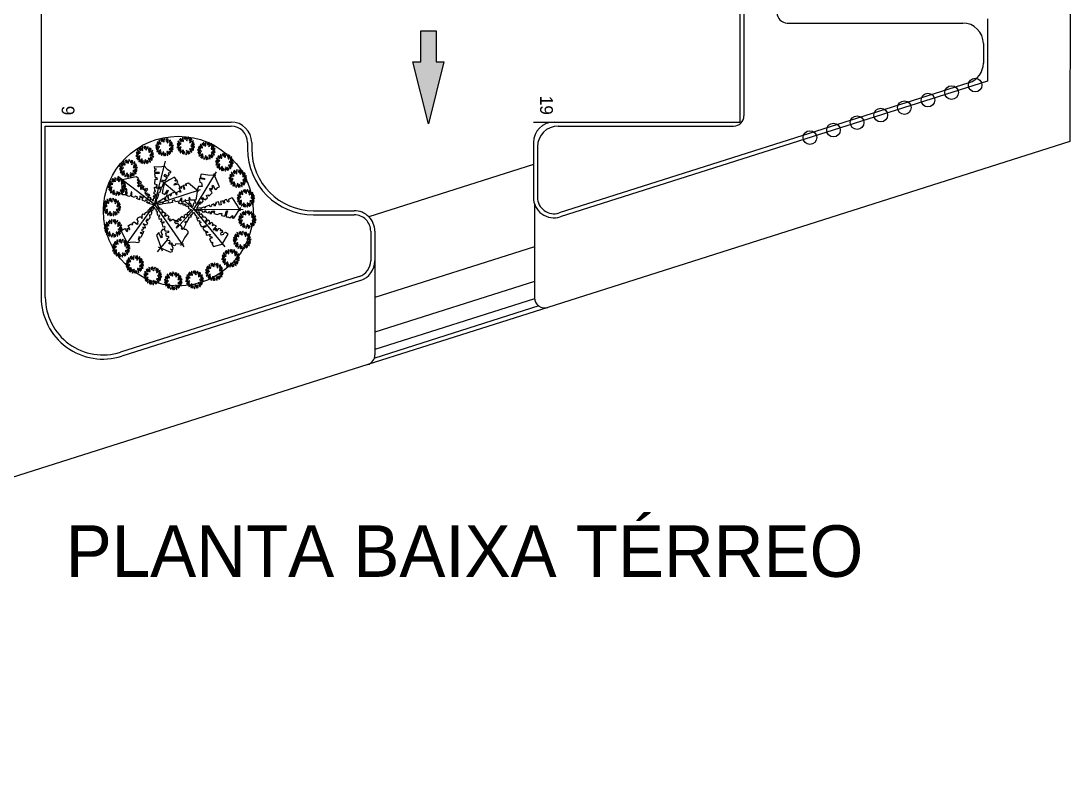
# Model space of a CAD drawing. Header units: metres. Extents: x -28 to 260, y 30 to 125.
# Drawn here: x 63.11 to 88.52, y 52.93 to 71.43 of the extents above; entities that cross this region are included whole.
import ezdxf

# ---------------------------------------------------------------- set-up
doc = ezdxf.new("R2010")
doc.units = ezdxf.units.M
doc.header["$LTSCALE"] = 0.01
doc.header["$MEASUREMENT"] = 0
for name, color, linetype in [('0.1', 2, 'Continuous'), ('0.10', 2, 'Continuous'), ('0.18', 1, 'Continuous'), ('0.20', 7, 'Continuous'), ('ALAMEDA', 30, 'Continuous'), ('ARBOL', 1, 'Continuous'), ('F', 7, 'Continuous'), ('LJARD', 2, 'Continuous'), ('PLAN_01_FLOOR', 7, 'Continuous'), ('SYMBOLS_GENERAL', 6, 'Continuous')]:
    doc.layers.add(name, color=color, linetype=linetype)
doc.styles.add('ESTILO1', font='', dxfattribs={"height": 0.12})
doc.styles.add('texto', font='', dxfattribs={"height": 0.25})
doc.styles.get('ESTILO1').set_extended_font_data('AvantGarde Bk BT')
doc.styles.get('texto').set_extended_font_data('AvantGarde Bk BT')

# ---------------------------------------------------------------- blocks, each defined once
blk = doc.blocks.new('Palme4')
at = {"layer": 'ARBOL'}
for p, q in [((0.275, 0.18), (-0.096, 0.796)), ((0.275, 0.18), (0.707, 0.782)), ((-0.312, -0.076), (-0.836, 0.397)), ((0.275, 0.18), (-0.508, 0.198)), ((0.275, 0.18), (0.017, -0.612)), ((0.275, 0.18), (0.931, -0.334)), ((-0.312, -0.076), (-0.208, 0.095)), ((-0.312, -0.076), (-1.077, -0.313)), ((-0.312, -0.076), (-0.619, -0.803)), ((-0.312, -0.076), (-0.026, -0.257)), ((0.234, -0.427), (0.449, -0.567))]:
    blk.add_line(p, q, dxfattribs=at)
at = {"layer": 'ARBOL', "color": 2}
for p, q in [((-0.052, 0.737), (-0.086, 0.668)), ((-0.018, 0.733), (-0.069, 0.729)), ((0.07, 0.752), (-0.018, 0.733)), ((0.095, 0.766), (0.07, 0.752)), ((0.084, 0.72), (0.105, 0.726)), ((0.086, 0.706), (0.084, 0.72)), ((0.107, 0.706), (0.086, 0.706)), ((0.105, 0.726), (0.095, 0.766)), ((0.118, 0.672), (0.107, 0.706)), ((0.427, 0.698), (0.407, 0.673)), ((0.678, 0.715), (0.427, 0.698)), ((0.689, 0.607), (0.66, 0.733)), ((-0.086, 0.668), (-0.136, 0.613)), ((-0.136, 0.613), (-0.109, 0.59)), ((-0.109, 0.59), (-0.094, 0.603)), ((-0.094, 0.603), (-0.082, 0.596)), ((-0.082, 0.596), (-0.094, 0.577)), ((-0.094, 0.577), (-0.061, 0.55)), ((-0.061, 0.55), (-0.025, 0.596)), ((-0.008, 0.582), (-0.046, 0.537)), ((-0.046, 0.537), (0.009, 0.497)), ((-0.025, 0.596), (-0.008, 0.582)), ((0.009, 0.497), (0.047, 0.519)), ((0.047, 0.519), (0.059, 0.504)), ((0.051, 0.651), (0.118, 0.672)), ((0.122, 0.653), (0.051, 0.64)), ((0.051, 0.64), (0.051, 0.651)), ((0.107, 0.575), (0.133, 0.588)), ((0.109, 0.558), (0.107, 0.575)), ((0.147, 0.567), (0.109, 0.558)), ((0.133, 0.588), (0.122, 0.653)), ((0.175, 0.489), (0.147, 0.567)), ((0.362, 0.518), (0.353, 0.504)), ((0.37, 0.501), (0.362, 0.518)), ((0.388, 0.55), (0.374, 0.538)), ((0.374, 0.538), (0.408, 0.512)), ((0.387, 0.605), (0.377, 0.591)), ((0.377, 0.591), (0.381, 0.571)), ((0.381, 0.571), (0.419, 0.563)), ((0.43, 0.584), (0.387, 0.605)), ((0.437, 0.53), (0.388, 0.55)), ((0.4, 0.633), (0.395, 0.618)), ((0.395, 0.618), (0.44, 0.594)), ((0.419, 0.625), (0.4, 0.633)), ((0.407, 0.673), (0.407, 0.644)), ((0.407, 0.644), (0.428, 0.642)), ((0.408, 0.512), (0.419, 0.483)), ((0.428, 0.642), (0.419, 0.625)), ((0.419, 0.563), (0.448, 0.542)), ((0.44, 0.594), (0.43, 0.584)), ((0.448, 0.542), (0.437, 0.53)), ((0.628, 0.54), (0.635, 0.554)), ((0.635, 0.531), (0.628, 0.54)), ((0.635, 0.554), (0.649, 0.542)), ((0.647, 0.472), (0.635, 0.531)), ((0.649, 0.542), (0.643, 0.533)), ((0.643, 0.533), (0.664, 0.502)), ((0.712, 0.539), (0.689, 0.607)), ((0.723, 0.477), (0.712, 0.539)), ((-0.812, 0.149), (-0.787, 0.374)), ((-0.81, 0.343), (-0.687, 0.384)), ((-0.687, 0.384), (-0.59, 0.432)), ((-0.559, 0.381), (-0.626, 0.348)), ((-0.626, 0.348), (-0.613, 0.335)), ((-0.613, 0.335), (-0.544, 0.369)), ((-0.59, 0.432), (-0.559, 0.381)), ((-0.544, 0.369), (-0.536, 0.346)), ((-0.536, 0.346), (-0.534, 0.312)), ((-0.354, 0.357), (-0.468, 0.18)), ((-0.308, 0.35), (-0.354, 0.357)), ((-0.31, 0.323), (-0.308, 0.35)), ((-0.294, 0.34), (-0.31, 0.323)), ((-0.264, 0.342), (-0.294, 0.34)), ((-0.271, 0.277), (-0.264, 0.342)), ((-0.201, 0.323), (-0.191, 0.381)), ((-0.191, 0.381), (-0.124, 0.386)), ((-0.188, 0.453), (-0.16, 0.443)), ((-0.188, 0.409), (-0.188, 0.453)), ((-0.135, 0.404), (-0.188, 0.409)), ((-0.176, 0.476), (-0.163, 0.507)), ((-0.176, 0.461), (-0.176, 0.476)), ((-0.155, 0.455), (-0.176, 0.461)), ((-0.163, 0.507), (-0.073, 0.489)), ((-0.16, 0.443), (-0.155, 0.455)), ((-0.124, 0.386), (-0.135, 0.404)), ((-0.123, 0.236), (0.052, 0.506)), ((-0.073, 0.489), (0.019, 0.466)), ((0.019, 0.466), (0.075, 0.369)), ((0.059, 0.504), (0.026, 0.485)), ((0.026, 0.485), (0.082, 0.405)), ((0.075, 0.369), (0.103, 0.315)), ((0.082, 0.405), (0.12, 0.418)), ((0.128, 0.401), (0.097, 0.392)), ((0.097, 0.392), (0.143, 0.336)), ((0.12, 0.418), (0.128, 0.401)), ((0.139, 0.47), (0.175, 0.489)), ((0.145, 0.453), (0.139, 0.47)), ((0.162, 0.458), (0.145, 0.453)), ((0.147, 0.43), (0.162, 0.443)), ((0.154, 0.416), (0.147, 0.43)), ((0.191, 0.443), (0.154, 0.416)), ((0.162, 0.443), (0.162, 0.458)), ((0.204, 0.395), (0.191, 0.443)), ((0.193, 0.386), (0.204, 0.395)), ((0.196, 0.371), (0.193, 0.386)), ((0.219, 0.376), (0.196, 0.371)), ((0.21, 0.32), (0.23, 0.343)), ((0.23, 0.343), (0.219, 0.376)), ((0.308, 0.37), (0.31, 0.343)), ((0.348, 0.356), (0.308, 0.37)), ((0.31, 0.343), (0.346, 0.33)), ((0.32, 0.465), (0.312, 0.436)), ((0.312, 0.436), (0.37, 0.404)), ((0.36, 0.434), (0.32, 0.465)), ((0.341, 0.393), (0.337, 0.375)), ((0.337, 0.375), (0.365, 0.372)), ((0.365, 0.389), (0.341, 0.393)), ((0.365, 0.372), (0.348, 0.356)), ((0.353, 0.504), (0.387, 0.474)), ((0.362, 0.475), (0.353, 0.463)), ((0.353, 0.463), (0.37, 0.442)), ((0.37, 0.442), (0.36, 0.434)), ((0.375, 0.462), (0.362, 0.475)), ((0.37, 0.404), (0.365, 0.389)), ((0.386, 0.497), (0.37, 0.501)), ((0.387, 0.474), (0.375, 0.462)), ((0.406, 0.476), (0.386, 0.497)), ((0.412, 0.473), (0.406, 0.476)), ((0.41, 0.34), (0.418, 0.35)), ((0.427, 0.331), (0.41, 0.34)), ((0.419, 0.483), (0.412, 0.473)), ((0.418, 0.35), (0.441, 0.334)), ((0.441, 0.334), (0.443, 0.361)), ((0.443, 0.361), (0.464, 0.374)), ((0.464, 0.374), (0.481, 0.321)), ((0.481, 0.321), (0.517, 0.35)), ((0.5, 0.373), (0.532, 0.397)), ((0.517, 0.35), (0.5, 0.373)), ((0.532, 0.397), (0.548, 0.376)), ((0.548, 0.376), (0.588, 0.405)), ((0.567, 0.472), (0.576, 0.481)), ((0.588, 0.405), (0.567, 0.472)), ((0.576, 0.481), (0.603, 0.422)), ((0.603, 0.422), (0.635, 0.422)), ((0.635, 0.422), (0.668, 0.451)), ((0.668, 0.451), (0.647, 0.472)), ((0.664, 0.502), (0.674, 0.462)), ((0.674, 0.462), (0.723, 0.477)), ((-0.726, 0.202), (-0.728, 0.149)), ((-0.705, 0.197), (-0.726, 0.202)), ((-0.708, 0.161), (-0.705, 0.197)), ((-0.534, 0.312), (-0.554, 0.294)), ((-0.554, 0.294), (-0.549, 0.236)), ((-0.549, 0.236), (-0.529, 0.238)), ((-0.529, 0.238), (-0.49, 0.251)), ((-0.49, 0.251), (-0.454, 0.207)), ((-0.464, 0.21), (-0.388, 0.05)), ((-0.256, 0.271), (-0.271, 0.277)), ((-0.254, 0.336), (-0.256, 0.271)), ((-0.222, 0.331), (-0.254, 0.336)), ((-0.228, 0.306), (-0.222, 0.331)), ((-0.216, 0.302), (-0.228, 0.306)), ((-0.208, 0.325), (-0.216, 0.302)), ((-0.186, 0.315), (-0.208, 0.325)), ((-0.197, 0.252), (-0.186, 0.315)), ((-0.174, 0.258), (-0.197, 0.252)), ((-0.174, 0.271), (-0.174, 0.258)), ((-0.123, 0.262), (-0.174, 0.271)), ((-0.123, 0.227), (-0.123, 0.262)), ((-0.109, 0.229), (-0.123, 0.227)), ((-0.098, 0.277), (-0.109, 0.229)), ((-0.033, 0.269), (-0.098, 0.277)), ((-0.033, 0.248), (-0.033, 0.269)), ((-0.021, 0.239), (-0.033, 0.248)), ((-0.014, 0.245), (-0.021, 0.239)), ((-0.014, 0.266), (-0.014, 0.245)), ((0.021, 0.25), (-0.014, 0.266)), ((0.003, 0.338), (-0.004, 0.333)), ((-0.004, 0.333), (0.042, 0.282)), ((0.067, 0.287), (0.003, 0.338)), ((0.023, 0.205), (0.021, 0.25)), ((0.034, 0.205), (0.023, 0.205)), ((0.036, 0.241), (0.034, 0.205)), ((0.074, 0.241), (0.036, 0.241)), ((0.042, 0.282), (0.037, 0.264)), ((0.037, 0.264), (0.055, 0.243)), ((0.103, 0.315), (0.067, 0.287)), ((0.072, 0.195), (0.074, 0.241)), ((0.089, 0.197), (0.072, 0.195)), ((0.099, 0.214), (0.089, 0.197)), ((0.101, 0.235), (0.091, 0.222)), ((0.091, 0.222), (0.099, 0.214)), ((0.168, 0.212), (0.101, 0.235)), ((0.143, 0.336), (0.164, 0.336)), ((0.17, 0.327), (0.162, 0.315)), ((0.162, 0.315), (0.206, 0.256)), ((0.164, 0.336), (0.17, 0.327)), ((0.166, 0.201), (0.168, 0.212)), ((0.177, 0.199), (0.166, 0.201)), ((0.177, 0.208), (0.177, 0.199)), ((0.252, 0.191), (0.177, 0.208)), ((0.206, 0.256), (0.217, 0.258)), ((0.214, 0.303), (0.21, 0.32)), ((0.244, 0.318), (0.214, 0.303)), ((0.217, 0.258), (0.229, 0.245)), ((0.229, 0.245), (0.219, 0.239)), ((0.219, 0.239), (0.252, 0.191)), ((0.235, 0.289), (0.251, 0.301)), ((0.239, 0.278), (0.235, 0.289)), ((0.253, 0.286), (0.239, 0.278)), ((0.251, 0.301), (0.244, 0.318)), ((0.27, 0.246), (0.253, 0.286)), ((0.281, 0.24), (0.27, 0.246)), ((0.293, 0.273), (0.281, 0.24)), ((0.29, 0.178), (0.345, 0.212)), ((0.298, 0.161), (0.29, 0.178)), ((0.306, 0.273), (0.293, 0.273)), ((0.302, 0.316), (0.301, 0.288)), ((0.301, 0.288), (0.32, 0.288)), ((0.32, 0.314), (0.302, 0.316)), ((0.32, 0.288), (0.306, 0.273)), ((0.341, 0.31), (0.32, 0.314)), ((0.34, 0.226), (0.343, 0.239)), ((0.345, 0.212), (0.34, 0.226)), ((0.346, 0.33), (0.341, 0.31)), ((0.343, 0.239), (0.362, 0.222)), ((0.362, 0.273), (0.387, 0.29)), ((0.382, 0.245), (0.362, 0.273)), ((0.362, 0.222), (0.382, 0.245)), ((0.387, 0.29), (0.406, 0.266)), ((0.406, 0.266), (0.443, 0.302)), ((0.427, 0.313), (0.427, 0.331)), ((0.443, 0.302), (0.427, 0.313)), ((-0.787, 0.144), (-0.812, 0.149)), ((-0.749, 0.121), (-0.787, 0.144)), ((-0.728, 0.149), (-0.749, 0.121)), ((-0.679, 0.138), (-0.708, 0.161)), ((-0.669, 0.169), (-0.679, 0.138)), ((-0.674, 0.087), (-0.669, 0.115)), ((-0.608, 0.052), (-0.674, 0.087)), ((-0.656, 0.169), (-0.669, 0.169)), ((-0.669, 0.115), (-0.659, 0.128)), ((-0.659, 0.128), (-0.656, 0.169)), ((-0.598, 0.08), (-0.608, 0.052)), ((-0.572, 0.077), (-0.598, 0.08)), ((-0.575, 0.034), (-0.572, 0.077)), ((-0.534, 0.016), (-0.575, 0.034)), ((-0.529, 0.031), (-0.534, 0.016)), ((-0.513, 0.026), (-0.529, 0.031)), ((-0.503, 0.062), (-0.513, 0.026)), ((-0.485, 0.057), (-0.503, 0.062)), ((-0.498, 0.026), (-0.493, 0.029)), ((-0.498, 0.003), (-0.498, 0.026)), ((-0.462, -0.02), (-0.498, 0.003)), ((-0.493, 0.029), (-0.485, 0.057)), ((-0.444, 0.011), (-0.462, -0.02)), ((-0.434, 0), (-0.444, 0.011)), ((-0.444, -0.02), (-0.434, 0)), ((-0.388, 0.05), (-0.304, 0.079)), ((-0.36, 0.039), (-0.378, 0.026)), ((-0.378, 0.026), (-0.35, 0.008)), ((-0.362, 0.054), (-0.36, 0.039)), ((-0.35, 0.008), (-0.334, 0.018)), ((-0.334, 0.018), (-0.311, -0.03)), ((-0.308, 0.123), (-0.291, 0.123)), ((-0.304, 0.079), (-0.308, 0.123)), ((-0.296, -0.025), (-0.291, 0.029)), ((-0.291, 0.123), (-0.287, 0.081)), ((-0.291, 0.029), (-0.273, 0.021)), ((-0.287, 0.081), (-0.229, 0.086)), ((-0.283, 0.049), (-0.28, 0.082)), ((-0.268, 0.039), (-0.283, 0.049)), ((-0.273, 0.021), (-0.268, 0.039)), ((-0.234, 0.003), (-0.245, -0.018)), ((-0.222, -0.007), (-0.234, 0.003)), ((-0.229, 0.103), (-0.216, 0.102)), ((-0.229, 0.086), (-0.229, 0.103)), ((-0.199, 0.011), (-0.222, -0.007)), ((-0.216, 0.102), (-0.216, 0.09)), ((-0.216, 0.09), (-0.17, 0.09)), ((-0.204, 0.046), (-0.214, 0.039)), ((-0.214, 0.039), (-0.199, 0.011)), ((-0.183, 0.029), (-0.204, 0.046)), ((-0.184, 0.142), (-0.17, 0.151)), ((-0.161, 0.107), (-0.184, 0.142)), ((-0.16, 0.049), (-0.183, 0.029)), ((-0.16, 0.077), (-0.176, 0.069)), ((-0.176, 0.069), (-0.16, 0.049)), ((-0.17, 0.151), (-0.13, 0.113)), ((-0.17, 0.09), (-0.161, 0.107)), ((-0.145, 0.064), (-0.16, 0.077)), ((-0.135, 0.064), (-0.145, 0.064)), ((-0.104, 0.095), (-0.135, 0.064)), ((-0.13, 0.113), (-0.063, 0.119)), ((-0.127, 0.11), (-0.104, 0.095)), ((-0.063, 0.119), (-0.06, 0.157)), ((-0.06, 0.157), (-0.019, 0.153)), ((-0.019, 0.153), (-0.016, 0.124)), ((-0.016, 0.124), (0.04, 0.132)), ((0.04, 0.151), (0.057, 0.147)), ((0.04, 0.132), (0.04, 0.151)), ((0.057, 0.147), (0.055, 0.132)), ((0.055, 0.132), (0.128, 0.145)), ((0.128, 0.165), (0.143, 0.166)), ((0.128, 0.145), (0.128, 0.165)), ((0.166, 0.023), (0.137, -0.015)), ((0.143, 0.166), (0.154, 0.145)), ((0.154, 0.145), (0.235, 0.157)), ((0.189, 0.01), (0.166, 0.023)), ((0.193, 0.081), (0.181, 0.044)), ((0.181, 0.044), (0.2, 0.019)), ((0.2, 0.019), (0.189, 0.01)), ((0.223, 0.082), (0.193, 0.081)), ((0.217, 0.115), (0.206, 0.1)), ((0.206, 0.1), (0.223, 0.082)), ((0.227, 0.103), (0.217, 0.115)), ((0.235, 0.157), (0.225, 0.13)), ((0.225, 0.13), (0.235, 0.109)), ((0.235, 0.109), (0.227, 0.103)), ((0.259, 0.042), (0.263, 0.056)), ((0.271, 0.042), (0.259, 0.042)), ((0.263, 0.056), (0.273, 0.058)), ((0.269, 0.094), (0.28, 0.094)), ((0.269, 0.075), (0.269, 0.094)), ((0.275, 0.071), (0.269, 0.075)), ((0.273, -0.009), (0.271, 0.042)), ((0.273, 0.058), (0.275, 0.071)), ((0.28, 0.094), (0.292, 0.136)), ((0.292, 0.136), (0.338, 0.086)), ((0.372, 0.138), (0.298, 0.161)), ((0.338, 0.086), (0.355, 0.088)), ((0.361, 0.077), (0.353, 0.063)), ((0.353, 0.063), (0.383, 0.027)), ((0.355, 0.088), (0.361, 0.077)), ((0.361, 0.124), (0.372, 0.138)), ((0.372, 0.115), (0.361, 0.124)), ((0.382, 0.124), (0.372, 0.115)), ((0.404, 0.115), (0.382, 0.124)), ((0.383, 0.027), (0.397, 0.039)), ((0.397, 0.039), (0.404, 0.025)), ((0.399, 0.103), (0.404, 0.115)), ((0.416, 0.094), (0.399, 0.103)), ((0.404, 0.025), (0.401, 0)), ((0.401, 0), (0.429, -0.028)), ((0.425, 0.102), (0.416, 0.094)), ((0.462, 0.09), (0.425, 0.102)), ((0.458, 0.079), (0.462, 0.09)), ((0.473, 0.071), (0.458, 0.079)), ((0.49, 0.086), (0.473, 0.071)), ((0.515, 0.069), (0.49, 0.086)), ((0.521, 0.05), (0.515, 0.069)), ((0.519, 0.031), (0.521, 0.05)), ((0.532, 0.021), (0.519, 0.031)), ((0.536, 0.048), (0.532, 0.021)), ((0.555, 0.054), (0.536, 0.048)), ((0.593, 0.046), (0.555, 0.054)), ((0.613, 0.025), (0.593, 0.046)), ((0.603, -0.007), (0.613, 0.025)), ((0.668, 0.004), (0.634, -0.047)), ((0.714, -0.011), (0.668, 0.004)), ((-1.002, -0.219), (-0.968, -0.094)), ((-0.968, -0.094), (-0.956, -0.081)), ((-0.956, -0.081), (-0.894, -0.087)), ((-0.894, -0.087), (-0.892, -0.125)), ((-0.892, -0.125), (-0.874, -0.127)), ((-0.874, -0.127), (-0.869, -0.089)), ((-0.869, -0.089), (-0.841, -0.081)), ((-0.841, -0.081), (-0.823, -0.089)), ((-0.823, -0.089), (-0.818, -0.127)), ((-0.818, -0.127), (-0.8, -0.125)), ((-0.807, -0.084), (-0.761, -0.081)), ((-0.8, -0.125), (-0.807, -0.084)), ((-0.761, -0.081), (-0.759, -0.138)), ((-0.759, -0.138), (-0.731, -0.138)), ((-0.731, -0.138), (-0.728, -0.081)), ((-0.728, -0.081), (-0.685, -0.076)), ((-0.685, -0.076), (-0.685, -0.102)), ((-0.685, -0.102), (-0.667, -0.099)), ((-0.667, -0.099), (-0.662, -0.125)), ((-0.662, -0.125), (-0.646, -0.125)), ((-0.646, -0.089), (-0.6, -0.094)), ((-0.646, -0.125), (-0.646, -0.089)), ((-0.6, -0.094), (-0.603, -0.115)), ((-0.603, -0.115), (-0.577, -0.115)), ((-0.577, -0.087), (-0.518, -0.094)), ((-0.577, -0.115), (-0.577, -0.087)), ((-0.518, -0.094), (-0.495, -0.092)), ((-0.495, -0.092), (-0.5, -0.112)), ((-0.5, -0.112), (-0.483, -0.107)), ((-0.477, -0.153), (-0.493, -0.161)), ((-0.493, -0.161), (-0.485, -0.179)), ((-0.483, -0.107), (-0.48, -0.092)), ((-0.48, -0.092), (-0.436, -0.092)), ((-0.47, -0.171), (-0.477, -0.153)), ((-0.431, -0.156), (-0.47, -0.171)), ((-0.431, -0.033), (-0.444, -0.02)), ((-0.436, -0.092), (-0.436, -0.104)), ((-0.436, -0.104), (-0.419, -0.099)), ((-0.411, -0.122), (-0.436, -0.14)), ((-0.436, -0.14), (-0.431, -0.156)), ((-0.413, -0.007), (-0.431, -0.033)), ((-0.419, -0.084), (-0.362, -0.079)), ((-0.419, -0.099), (-0.419, -0.084)), ((-0.403, -0.012), (-0.413, -0.007)), ((-0.401, -0.133), (-0.411, -0.122)), ((-0.408, -0.033), (-0.403, -0.012)), ((-0.362, -0.079), (-0.408, -0.033)), ((-0.355, -0.102), (-0.401, -0.133)), ((-0.39, -0.168), (-0.37, -0.143)), ((-0.375, -0.173), (-0.39, -0.168)), ((-0.37, -0.143), (-0.357, -0.148)), ((-0.357, -0.148), (-0.342, -0.112)), ((-0.342, -0.112), (-0.355, -0.102)), ((-0.311, -0.03), (-0.296, -0.025)), ((-0.296, -0.122), (-0.311, -0.184)), ((-0.257, -0.158), (-0.296, -0.122)), ((-0.229, -0.033), (-0.273, -0.074)), ((-0.273, -0.074), (-0.191, -0.115)), ((-0.24, -0.148), (-0.257, -0.158)), ((-0.247, -0.176), (-0.232, -0.158)), ((-0.245, -0.018), (-0.229, -0.033)), ((-0.232, -0.158), (-0.24, -0.148)), ((-0.191, -0.115), (-0.191, -0.14)), ((-0.191, -0.14), (-0.173, -0.135)), ((-0.173, -0.135), (-0.17, -0.117)), ((-0.17, -0.117), (-0.13, -0.127)), ((-0.13, -0.127), (-0.127, -0.166)), ((-0.127, -0.166), (-0.112, -0.161)), ((-0.112, -0.161), (-0.101, -0.138)), ((-0.101, -0.138), (-0.063, -0.153)), ((-0.063, -0.153), (-0.068, -0.191)), ((-0.045, -0.196), (-0.037, -0.153)), ((-0.037, -0.153), (-0.014, -0.166)), ((-0.014, -0.166), (-0.014, -0.202)), ((0.001, -0.204), (0.009, -0.166)), ((0.009, -0.166), (0.026, -0.173)), ((0.059, -0.135), (0.025, -0.173)), ((0.105, -0.15), (0.059, -0.135)), ((0.109, -0.106), (0.097, -0.12)), ((0.097, -0.12), (0.12, -0.133)), ((0.12, -0.133), (0.105, -0.15)), ((0.124, -0.044), (0.107, -0.076)), ((0.107, -0.076), (0.133, -0.105)), ((0.12, -0.116), (0.109, -0.106)), ((0.133, -0.105), (0.12, -0.116)), ((0.164, -0.055), (0.124, -0.044)), ((0.137, -0.015), (0.172, -0.038)), ((0.172, -0.038), (0.164, -0.055)), ((0.206, -0.135), (0.246, -0.137)), ((0.206, -0.147), (0.206, -0.135)), ((0.244, -0.147), (0.206, -0.147)), ((0.231, -0.106), (0.238, -0.074)), ((0.257, -0.11), (0.231, -0.106)), ((0.238, -0.074), (0.263, -0.076)), ((0.244, -0.211), (0.244, -0.147)), ((0.246, -0.024), (0.25, -0.007)), ((0.263, -0.026), (0.246, -0.024)), ((0.246, -0.137), (0.257, -0.11)), ((0.25, -0.007), (0.273, -0.009)), ((0.263, -0.076), (0.263, -0.026)), ((0.429, -0.028), (0.462, -0.013)), ((0.462, -0.023), (0.448, -0.034)), ((0.448, -0.034), (0.458, -0.047)), ((0.458, -0.047), (0.475, -0.03)), ((0.462, -0.013), (0.462, -0.023)), ((0.487, -0.04), (0.471, -0.08)), ((0.471, -0.08), (0.492, -0.108)), ((0.475, -0.03), (0.487, -0.04)), ((0.492, -0.108), (0.536, -0.068)), ((0.542, -0.076), (0.519, -0.106)), ((0.519, -0.106), (0.529, -0.143)), ((0.529, -0.143), (0.561, -0.12)), ((0.536, -0.068), (0.542, -0.076)), ((0.565, -0.135), (0.555, -0.143)), ((0.555, -0.143), (0.572, -0.162)), ((0.561, -0.12), (0.565, -0.135)), ((0.572, -0.162), (0.586, -0.152)), ((0.586, -0.152), (0.593, -0.169)), ((0.607, -0.017), (0.603, -0.007)), ((0.624, -0.024), (0.607, -0.017)), ((0.614, -0.049), (0.624, -0.024)), ((0.634, -0.047), (0.614, -0.049)), ((0.7, -0.024), (0.714, -0.011)), ((0.716, -0.034), (0.7, -0.024)), ((0.737, -0.015), (0.716, -0.034)), ((0.781, -0.028), (0.737, -0.015)), ((0.767, -0.087), (0.781, -0.028)), ((0.777, -0.097), (0.767, -0.087)), ((0.792, -0.068), (0.777, -0.097)), ((0.811, -0.07), (0.792, -0.068)), ((0.809, -0.106), (0.811, -0.07)), ((0.826, -0.114), (0.809, -0.106)), ((0.842, -0.076), (0.826, -0.114)), ((0.84, -0.055), (0.836, -0.064)), ((0.836, -0.064), (0.842, -0.076)), ((0.884, -0.066), (0.84, -0.055)), ((0.868, -0.307), (0.909, -0.087)), ((0.909, -0.087), (0.884, -0.066)), ((-0.889, -0.404), (-1.05, -0.271)), ((-1.025, -0.327), (-1.002, -0.219)), ((-0.812, -0.258), (-0.828, -0.263)), ((-0.828, -0.263), (-0.784, -0.322)), ((-0.761, -0.329), (-0.812, -0.258)), ((-0.784, -0.322), (-0.782, -0.342)), ((-0.713, -0.304), (-0.761, -0.329)), ((-0.692, -0.263), (-0.728, -0.278)), ((-0.728, -0.278), (-0.713, -0.304)), ((-0.656, -0.273), (-0.692, -0.263)), ((-0.605, -0.237), (-0.656, -0.273)), ((-0.608, -0.196), (-0.623, -0.207)), ((-0.623, -0.207), (-0.605, -0.237)), ((-0.6, -0.217), (-0.608, -0.196)), ((-0.587, -0.212), (-0.6, -0.217)), ((-0.582, -0.191), (-0.595, -0.196)), ((-0.595, -0.196), (-0.587, -0.212)), ((-0.567, -0.225), (-0.582, -0.191)), ((-0.539, -0.217), (-0.567, -0.225)), ((-0.536, -0.186), (-0.549, -0.196)), ((-0.549, -0.196), (-0.539, -0.217)), ((-0.523, -0.202), (-0.536, -0.186)), ((-0.485, -0.179), (-0.523, -0.202)), ((-0.503, -0.335), (-0.485, -0.314)), ((-0.498, -0.358), (-0.503, -0.335)), ((-0.485, -0.314), (-0.454, -0.324)), ((-0.47, -0.288), (-0.454, -0.253)), ((-0.426, -0.335), (-0.47, -0.288)), ((-0.454, -0.253), (-0.429, -0.245)), ((-0.454, -0.324), (-0.449, -0.34)), ((-0.449, -0.34), (-0.426, -0.335)), ((-0.429, -0.245), (-0.398, -0.245)), ((-0.424, -0.23), (-0.411, -0.184)), ((-0.396, -0.235), (-0.424, -0.23)), ((-0.411, -0.184), (-0.38, -0.186)), ((-0.398, -0.245), (-0.396, -0.235)), ((-0.38, -0.186), (-0.375, -0.173)), ((-0.332, -0.294), (-0.365, -0.317)), ((-0.365, -0.317), (-0.337, -0.317)), ((-0.347, -0.281), (-0.35, -0.291)), ((-0.35, -0.291), (-0.332, -0.294)), ((-0.324, -0.276), (-0.347, -0.281)), ((-0.337, -0.317), (-0.347, -0.378)), ((-0.344, -0.23), (-0.342, -0.242)), ((-0.319, -0.23), (-0.344, -0.23)), ((-0.342, -0.242), (-0.316, -0.242)), ((-0.324, -0.191), (-0.329, -0.204)), ((-0.329, -0.204), (-0.316, -0.209)), ((-0.311, -0.184), (-0.324, -0.191)), ((-0.316, -0.242), (-0.324, -0.276)), ((-0.316, -0.209), (-0.319, -0.23)), ((-0.227, -0.189), (-0.247, -0.176)), ((-0.204, -0.173), (-0.227, -0.189)), ((-0.191, -0.181), (-0.204, -0.173)), ((-0.201, -0.196), (-0.191, -0.181)), ((-0.145, -0.248), (-0.201, -0.196)), ((-0.127, -0.225), (-0.145, -0.248)), ((-0.119, -0.237), (-0.127, -0.225)), ((-0.127, -0.265), (-0.119, -0.237)), ((-0.068, -0.327), (-0.127, -0.265)), ((-0.067, -0.324), (-0.071, -0.345)), ((-0.068, -0.191), (-0.045, -0.196)), ((-0.037, -0.332), (-0.067, -0.324)), ((-0.029, -0.261), (-0.05, -0.309)), ((-0.05, -0.309), (-0.029, -0.32)), ((-0.029, -0.32), (-0.037, -0.332)), ((-0.006, -0.261), (-0.029, -0.261)), ((-0.014, -0.202), (0.001, -0.204)), ((0.003, -0.276), (-0.006, -0.261)), ((0, -0.217), (-0.004, -0.242)), ((-0.004, -0.242), (0.046, -0.278)), ((0.028, -0.217), (0, -0.217)), ((0.019, -0.274), (0.003, -0.276)), ((0.036, -0.292), (0.019, -0.274)), ((0.025, -0.173), (0.044, -0.19)), ((0.044, -0.19), (0.028, -0.217)), ((0.046, -0.278), (0.036, -0.292)), ((0.177, -0.301), (0.229, -0.293)), ((0.177, -0.316), (0.177, -0.301)), ((0.227, -0.314), (0.177, -0.316)), ((0.215, -0.229), (0.217, -0.211)), ((0.231, -0.248), (0.215, -0.229)), ((0.217, -0.211), (0.244, -0.211)), ((0.235, -0.376), (0.227, -0.314)), ((0.229, -0.293), (0.231, -0.248)), ((0.231, -0.268), (0.257, -0.245)), ((0.257, -0.245), (0.298, -0.268)), ((0.298, -0.268), (0.295, -0.322)), ((0.295, -0.322), (0.308, -0.335)), ((0.308, -0.335), (0.308, -0.363)), ((0.321, -0.373), (0.333, -0.322)), ((0.333, -0.322), (0.336, -0.276)), ((0.336, -0.276), (0.385, -0.304)), ((0.385, -0.304), (0.372, -0.573)), ((0.593, -0.169), (0.567, -0.187)), ((0.567, -0.187), (0.582, -0.213)), ((0.582, -0.213), (0.62, -0.189)), ((0.628, -0.196), (0.593, -0.221)), ((0.593, -0.221), (0.635, -0.269)), ((0.62, -0.189), (0.628, -0.196)), ((0.635, -0.269), (0.664, -0.252)), ((0.672, -0.263), (0.658, -0.271)), ((0.658, -0.271), (0.666, -0.282)), ((0.664, -0.252), (0.672, -0.263)), ((0.666, -0.282), (0.679, -0.273)), ((0.687, -0.282), (0.672, -0.303)), ((0.672, -0.303), (0.7, -0.339)), ((0.679, -0.273), (0.687, -0.282)), ((0.7, -0.339), (0.781, -0.307)), ((0.781, -0.307), (0.918, -0.282)), ((-0.864, -0.391), (-0.889, -0.404)), ((-0.882, -0.358), (-0.879, -0.378)), ((-0.859, -0.363), (-0.882, -0.358)), ((-0.879, -0.378), (-0.864, -0.391)), ((-0.853, -0.378), (-0.859, -0.363)), ((-0.823, -0.373), (-0.853, -0.378)), ((-0.81, -0.355), (-0.823, -0.373)), ((-0.792, -0.355), (-0.81, -0.355)), ((-0.782, -0.342), (-0.792, -0.355)), ((-0.641, -0.513), (-0.608, -0.49)), ((-0.608, -0.49), (-0.562, -0.524)), ((-0.58, -0.437), (-0.546, -0.409)), ((-0.577, -0.452), (-0.58, -0.437)), ((-0.518, -0.483), (-0.577, -0.452)), ((-0.575, -0.493), (-0.569, -0.48)), ((-0.554, -0.516), (-0.575, -0.493)), ((-0.569, -0.48), (-0.523, -0.496)), ((-0.546, -0.409), (-0.534, -0.427)), ((-0.544, -0.386), (-0.531, -0.37)), ((-0.526, -0.419), (-0.544, -0.386)), ((-0.534, -0.427), (-0.526, -0.419)), ((-0.531, -0.37), (-0.508, -0.37)), ((-0.523, -0.496), (-0.518, -0.483)), ((-0.508, -0.37), (-0.49, -0.391)), ((-0.475, -0.373), (-0.498, -0.358)), ((-0.49, -0.391), (-0.475, -0.373)), ((-0.421, -0.388), (-0.416, -0.406)), ((-0.37, -0.388), (-0.421, -0.388)), ((-0.419, -0.483), (-0.421, -0.501)), ((-0.421, -0.501), (-0.39, -0.503)), ((-0.385, -0.488), (-0.419, -0.483)), ((-0.416, -0.406), (-0.365, -0.409)), ((-0.388, -0.457), (-0.39, -0.465)), ((-0.39, -0.465), (-0.383, -0.475)), ((-0.39, -0.503), (-0.385, -0.529)), ((-0.375, -0.46), (-0.388, -0.457)), ((-0.383, -0.475), (-0.385, -0.488)), ((-0.365, -0.409), (-0.375, -0.46)), ((-0.347, -0.378), (-0.37, -0.388)), ((-0.096, -0.349), (-0.121, -0.391)), ((-0.121, -0.391), (-0.107, -0.421)), ((-0.107, -0.421), (-0.035, -0.475)), ((-0.071, -0.345), (-0.096, -0.349)), ((-0.035, -0.475), (0.063, -0.584)), ((0.177, -0.509), (0.196, -0.496)), ((0.196, -0.496), (0.212, -0.515)), ((0.2, -0.4), (0.204, -0.383)), ((0.235, -0.406), (0.2, -0.4)), ((0.202, -0.45), (0.235, -0.446)), ((0.206, -0.479), (0.202, -0.45)), ((0.204, -0.383), (0.235, -0.376)), ((0.236, -0.484), (0.206, -0.479)), ((0.212, -0.515), (0.236, -0.484)), ((0.235, -0.446), (0.235, -0.406)), ((0.415, -0.492), (0.249, -0.634)), ((0.308, -0.363), (0.321, -0.373)), ((-0.728, -0.626), (-0.695, -0.588)), ((-0.582, -0.761), (-0.728, -0.626)), ((-0.695, -0.588), (-0.669, -0.588)), ((-0.669, -0.588), (-0.651, -0.605)), ((-0.656, -0.549), (-0.651, -0.536)), ((-0.654, -0.57), (-0.656, -0.549)), ((-0.628, -0.567), (-0.654, -0.57)), ((-0.651, -0.536), (-0.631, -0.544)), ((-0.651, -0.605), (-0.616, -0.605)), ((-0.628, -0.534), (-0.641, -0.513)), ((-0.631, -0.544), (-0.628, -0.534)), ((-0.616, -0.585), (-0.628, -0.567)), ((-0.616, -0.605), (-0.616, -0.585)), ((-0.562, -0.524), (-0.554, -0.516)), ((-0.459, -0.585), (-0.465, -0.608)), ((-0.465, -0.608), (-0.419, -0.608)), ((-0.436, -0.582), (-0.459, -0.585)), ((-0.449, -0.542), (-0.449, -0.554)), ((-0.401, -0.542), (-0.449, -0.542)), ((-0.449, -0.554), (-0.429, -0.559)), ((-0.429, -0.672), (-0.447, -0.677)), ((-0.447, -0.677), (-0.444, -0.695)), ((-0.429, -0.559), (-0.436, -0.582)), ((-0.419, -0.608), (-0.429, -0.672)), ((-0.385, -0.529), (-0.401, -0.542)), ((0.007, -0.572), (0.128, -0.532)), ((0.128, -0.532), (0.151, -0.557)), ((0.151, -0.557), (0.191, -0.526)), ((0.191, -0.526), (0.177, -0.509)), ((0.183, -0.58), (0.193, -0.536)), ((0.198, -0.608), (0.183, -0.58)), ((0.193, -0.536), (0.185, -0.529)), ((0.229, -0.588), (0.198, -0.608)), ((0.211, -0.621), (0.234, -0.59)), ((0.216, -0.631), (0.211, -0.621)), ((0.249, -0.634), (0.216, -0.631)), ((0.234, -0.59), (0.229, -0.588)), ((-0.444, -0.744), (-0.608, -0.749)), ((-0.434, -0.695), (-0.444, -0.744)), ((-0.444, -0.695), (-0.434, -0.695))]:
    blk.add_line(p, q, dxfattribs=at)
blk = doc.blocks.new('palmaplanta2')
at = {"layer": 'ALAMEDA', "linetype": 'Continuous', "xscale": -1, "rotation": 177.0900396042276}
blk.add_blockref('Palme4', (0.022, 0.123), dxfattribs=at)
blk = doc.blocks.new('JARD3')
at = {"layer": 'LJARD'}
for centre, radius, start, end in [((-0.392, -0.055), 0.0663, 42.8639, 138.5782), ((-0.371, 0.002), 0.112, 38.6571, 111.1583), ((-0.33, 0.155), 0.095, 210.709, 299.1064), ((-0.369, 0.119), 0.0519, 13.3115, 125.5828), ((-0.345, 0.186), 0.06, 203.4613, 295.4329), ((-0.335, 0.209), 0.0663, 2.8639, 98.5782), ((-0.269, 0.29), 0.0781, 191.7015, 269.7406), ((-0.274, 0.107), 0.0735, 13.2488, 122.5832), ((-0.237, 0.198), 0.0815, 200.5035, 295.3285), ((-0.153, 0.33), 0.095, 170.709, 259.1064), ((-0.282, 0.239), 0.112, 358.6571, 71.1583), ((-0.145, 0.363), 0.06, 163.4613, 255.4329), ((-0.206, 0.328), 0.0519, 333.3115, 85.5828), ((-0.054, 0.303), 0.0815, 160.5035, 255.3285), ((-0.141, 0.257), 0.0735, 333.2488, 82.5832), ((-0.019, 0.394), 0.0781, 151.7015, 229.7406), ((-0.123, 0.375), 0.0663, 322.8639, 58.5782), ((0.095, 0.35), 0.095, 130.709, 219.1064), ((-0.062, 0.364), 0.112, 318.6571, 31.1583), ((0.123, 0.37), 0.06, 123.4613, 215.4329), ((0.153, 0.266), 0.0815, 120.5035, 215.3285), ((0.053, 0.383), 0.0519, 293.3115, 45.5828), ((0.058, 0.287), 0.0735, 293.2488, 42.5832), ((0.239, 0.314), 0.0781, 111.7015, 189.7406), ((0.147, 0.365), 0.0663, 282.8639, 18.5782), ((0.298, 0.206), 0.095, 90.709, 179.1064), ((0.186, 0.318), 0.112, 278.6571, 351.1583), ((0.289, 0.104), 0.0815, 80.5035, 175.3285), ((0.229, 0.181), 0.0735, 253.2488, 2.5832), ((0.332, 0.204), 0.06, 83.4613, 175.4329), ((0.287, 0.258), 0.0519, 253.3115, 5.5828), ((0.361, -0.035), 0.095, 50.709, 139.1064), ((0.347, 0.123), 0.112, 238.6571, 311.1583), ((0.385, 0.086), 0.0781, 71.7015, 149.7406), ((0.348, 0.184), 0.0663, 242.8639, 338.5782), ((0.385, -0.058), 0.06, 43.4613, 135.4329), ((-0.393, 0.05), 0.0781, 231.7015, 309.7406), ((-0.36, -0.145), 0.0519, 53.3115, 165.5828), ((-0.384, -0.079), 0.06, 243.4613, 335.4329), ((-0.286, -0.236), 0.112, 78.6571, 151.1583), ((-0.353, -0.092), 0.095, 250.709, 339.1064), ((-0.279, -0.093), 0.0735, 53.2488, 162.5832), ((-0.309, 0), 0.0815, 240.5035, 335.3285), ((-0.266, -0.294), 0.0663, 82.8639, 178.5782), ((-0.334, -0.214), 0.0781, 271.7015, 349.7406), ((-0.183, -0.342), 0.0519, 93.3115, 205.5828), ((-0.244, -0.307), 0.06, 283.4613, 15.4329), ((-0.155, -0.25), 0.0735, 93.2488, 202.5832), ((-0.237, -0.198), 0.0815, 280.5035, 15.3285), ((-0.068, -0.364), 0.112, 118.6571, 191.1583), ((-0.212, -0.297), 0.095, 290.709, 19.1064), ((-0.015, -0.395), 0.0663, 122.8639, 218.5782), ((-0.119, -0.378), 0.0781, 311.7015, 29.7406), ((0.042, -0.291), 0.0735, 133.2488, 242.5832), ((-0.055, -0.304), 0.0815, 320.5035, 55.3285), ((0.079, -0.38), 0.0519, 133.3115, 245.5828), ((0.009, -0.391), 0.06, 323.4613, 55.4329), ((0.181, -0.322), 0.112, 158.6571, 231.1583), ((0.028, -0.363), 0.095, 330.709, 59.1064), ((0.153, -0.268), 0.0815, 0.5035, 95.3285), ((0.218, -0.195), 0.0735, 173.2488, 282.5832), ((0.241, -0.312), 0.0663, 162.8639, 258.5782), ((0.151, -0.366), 0.0781, 351.7015, 69.7406), ((0.288, -0.106), 0.0815, 40.5035, 135.3285), ((0.292, -0.009), 0.0735, 213.2488, 322.5832), ((0.254, -0.26), 0.095, 10.709, 99.1064), ((0.345, -0.13), 0.112, 198.6571, 271.1583), ((0.258, -0.293), 0.06, 3.4613, 95.4329), ((0.304, -0.239), 0.0519, 173.3115, 285.5828), ((0.35, -0.182), 0.0781, 31.7015, 109.7406), ((0.385, -0.083), 0.0663, 202.8639, 298.5782), ((0.386, 0.012), 0.0519, 213.3115, 325.5828)]:
    blk.add_arc(centre, radius, start, end, dxfattribs=at)
blk = doc.blocks.new('Arrow014')
at = {"layer": 'PLAN_01_FLOOR'}
for points in [[(-0.083, 1), (0.083, 1), (-0.083, 0.667), (0.083, 0.667)], [(-0.167, 0.667), (0.167, 0.667), (0, 0)]]:
    blk.add_solid(points, dxfattribs=at)
at = {"layer": 'SYMBOLS_GENERAL', "color": 7}
blk.add_lwpolyline([(-0.083, 1), (0.083, 1), (0.083, 0.667), (0.167, 0.667), (0, 0), (-0.167, 0.667), (-0.083, 0.667), (-0.083, 1)], dxfattribs=at)

msp = doc.modelspace()

# ---------------------------------------------------------------- linework, layer by layer
msp.add_line((76.022, 68.98), (80.522, 68.98))
at = {"layer": '0.1'}
for p, q in [((80.624, 94.079), (80.622, 69.13)), ((81.673, 71.38), (85.923, 71.38)), ((86.423, 70.88), (86.423, 70.408)), ((86.074, 69.932), (76.143, 66.775)), ((63.697, 64.733), (63.697, 68.88)), ((63.697, 68.88), (68.197, 68.88)), ((76.122, 68.88), (80.372, 68.88)), ((75.622, 68.38), (75.622, 67.156)), ((70.197, 66.73), (71.181, 66.73)), ((71.581, 66.33), (71.581, 65.617)), ((71.302, 65.236), (65.521, 63.399))]:
    msp.add_line(p, q, dxfattribs=at)
for centre, radius, start, end in [((81.673, 71.63), 0.25, 179.9967, 270), ((85.923, 70.88), 0.5, 0, 90), ((85.923, 70.408), 0.5, 287.634, 0), ((68.197, 68.48), 0.4, 0, 90), ((76.122, 68.38), 0.5, 90, 179.9967), ((80.372, 69.13), 0.25, 270, 359.9967), ((70.197, 68.33), 1.6, 180, 270), ((76.022, 67.156), 0.4, 179.9967, 287.634), ((71.181, 66.33), 0.4, 359.9967, 90), ((71.181, 65.617), 0.4, 287.634, 359.9967), ((65.097, 64.733), 1.4, 180, 287.634)]:
    msp.add_arc(centre, radius, start, end, dxfattribs=at)
at = {"layer": '0.10'}
for p, q in [((75.522, 67.951), (71.535, 66.683)), ((75.546, 65.955), (71.681, 64.727)), ((75.546, 65.116), (71.681, 63.887)), ((75.546, 64.696), (71.681, 63.468)), ((75.872, 64.485), (71.507, 63.098)), ((75.651, 64.52), (71.681, 63.258))]:
    msp.add_line(p, q, dxfattribs=at)
at = {"layer": '0.18'}
for p, q in [((80.524, 94.429), (80.522, 68.98)), ((63.597, 81.98), (63.597, 64.733)), ((86.523, 71.48), (86.523, 69.969)), ((86.523, 69.969), (76.174, 66.68)), ((63.597, 68.98), (68.197, 68.98)), ((75.523, 68.98), (80.523, 68.98)), ((68.597, 68.48), (68.597, 68.33)), ((68.697, 68.48), (68.697, 68.33)), ((75.522, 68.48), (75.522, 67.156)), ((70.197, 66.83), (71.181, 66.83)), ((71.681, 66.33), (71.681, 65.617)), ((71.332, 65.141), (65.552, 63.303))]:
    msp.add_line(p, q, dxfattribs=at)
for centre, radius, start, end in [((68.197, 68.48), 0.5, 0, 90), ((76.022, 68.48), 0.5, 90, 179.9967), ((70.197, 68.33), 1.5, 180, 270), ((76.022, 67.156), 0.5, 179.9967, 287.634), ((71.181, 66.33), 0.5, 359.9967, 90), ((71.181, 65.617), 0.5, 287.634, 359.9967), ((65.097, 64.733), 1.5, 180, 287.634)]:
    msp.add_arc(centre, radius, start, end, dxfattribs=at)
at = {"layer": '0.20'}
for p, q in [((75.546, 67.005), (75.546, 64.723)), ((71.681, 65.617), (71.681, 63.336))]:
    msp.add_line(p, q, dxfattribs=at)
for centre, radius in [((86.225, 69.875), 0.165), ((85.081, 69.511), 0.165), ((85.653, 69.693), 0.165), ((84.509, 69.329), 0.165), ((83.365, 68.965), 0.165), ((83.937, 69.147), 0.165), ((82.792, 68.784), 0.165), ((66.919, 66.819), 1.815), ((82.22, 68.602), 0.165)]:
    msp.add_circle(centre, radius, dxfattribs=at)
for centre, start, end in [((75.796, 64.723), 180, 287.634), ((71.431, 63.336), 287.634, 0)]:
    msp.add_arc(centre, 0.25, start, end, dxfattribs=at)
at = {"layer": 'F'}
for p, q in [((88.523, 76.48), (88.522, 68.506)), ((88.522, 68.506), (75.872, 64.485)), ((71.507, 63.098), (39.522, 52.931))]:
    msp.add_line(p, q, dxfattribs=at)

# ---------------------------------------------------------------- block references
at = {"layer": '0.10', "xscale": 2.25, "yscale": 2.25, "zscale": 2.25}
msp.add_blockref('Arrow014', (72.98, 68.938), dxfattribs=at)
at = {"layer": '0.20'}
for name, p, xscale, yscale, zscale, rotation in [('JARD3', (66.586, 68.374), 0.5, 0.5, 0.5, 68.78550260326288), ('JARD3', (67.101, 68.408), 0.5, 0.5, 0.5, 50.78550260326288), ('palmaplanta2', (66.78, 67.028), 1.5, 1.5, 1.5, 199.6340346658325), ('JARD3', (66.107, 68.183), 0.5, 0.5, 0.5, 86.78550260326288), ('JARD3', (67.601, 68.281), 0.5, 0.5, 0.5, 32.78550260326284), ('JARD3', (65.711, 67.854), 0.5, 0.5, 0.5, 104.7855026032629), ('JARD3', (68.037, 68.005), 0.5, 0.5, 0.5, 14.78550260326285), ('JARD3', (65.435, 67.418), 0.5, 0.5, 0.5, 122.7855026032629), ('JARD3', (68.366, 67.609), 0.5, 0.5, 0.5, 356.7855026032628), ('JARD3', (68.557, 67.13), 0.5, 0.5, 0.5, 338.7855026032628), ('JARD3', (65.308, 66.918), 0.5, 0.5, 0.5, 140.7855026032629), ('JARD3', (68.591, 66.615), 0.5, 0.5, 0.5, 320.7855026032628), ('JARD3', (65.342, 66.403), 0.5, 0.5, 0.5, 158.7855026032629), ('JARD3', (68.464, 66.115), 0.5, 0.5, 0.5, 302.7855026032628), ('JARD3', (65.533, 65.924), 0.5, 0.5, 0.5, 176.7855026032629), ('JARD3', (68.188, 65.679), 0.5, 0.5, 0.5, 284.7855026032628), ('JARD3', (65.862, 65.527), 0.5, 0.5, 0.5, 194.7855026032629), ('JARD3', (67.792, 65.349), 0.5, 0.5, 0.5, 266.7855026032628), ('JARD3', (66.298, 65.252), 0.5, 0.5, 0.5, 212.7855026032629), ('JARD3', (66.798, 65.125), 0.5, 0.5, 0.5, 230.7855026032629), ('JARD3', (67.313, 65.158), 0.5, 0.5, 0.5, 248.7855026032629)]:
    msp.add_blockref(name, p, dxfattribs=dict(at, xscale=xscale, yscale=yscale, zscale=zscale, rotation=rotation))

# ---------------------------------------------------------------- texts
at = {"style": 'texto'}
msp.add_text('PLANTA BAIXA TÉRREO', height=1.25, dxfattribs=at).set_placement((64.193, 57.953))
at = {"width": 44.2768, "attachment_point": 1, "rotation": 270, "style": 'ESTILO1'}
for s, insert, char_height in [('19', (75.994, 69.614), 0.3091), ('9', (64.402, 69.374), 0.309)]:
    msp.add_mtext(s, dxfattribs=dict(at, insert=insert, char_height=char_height))

doc.saveas('drawing.dxf')
